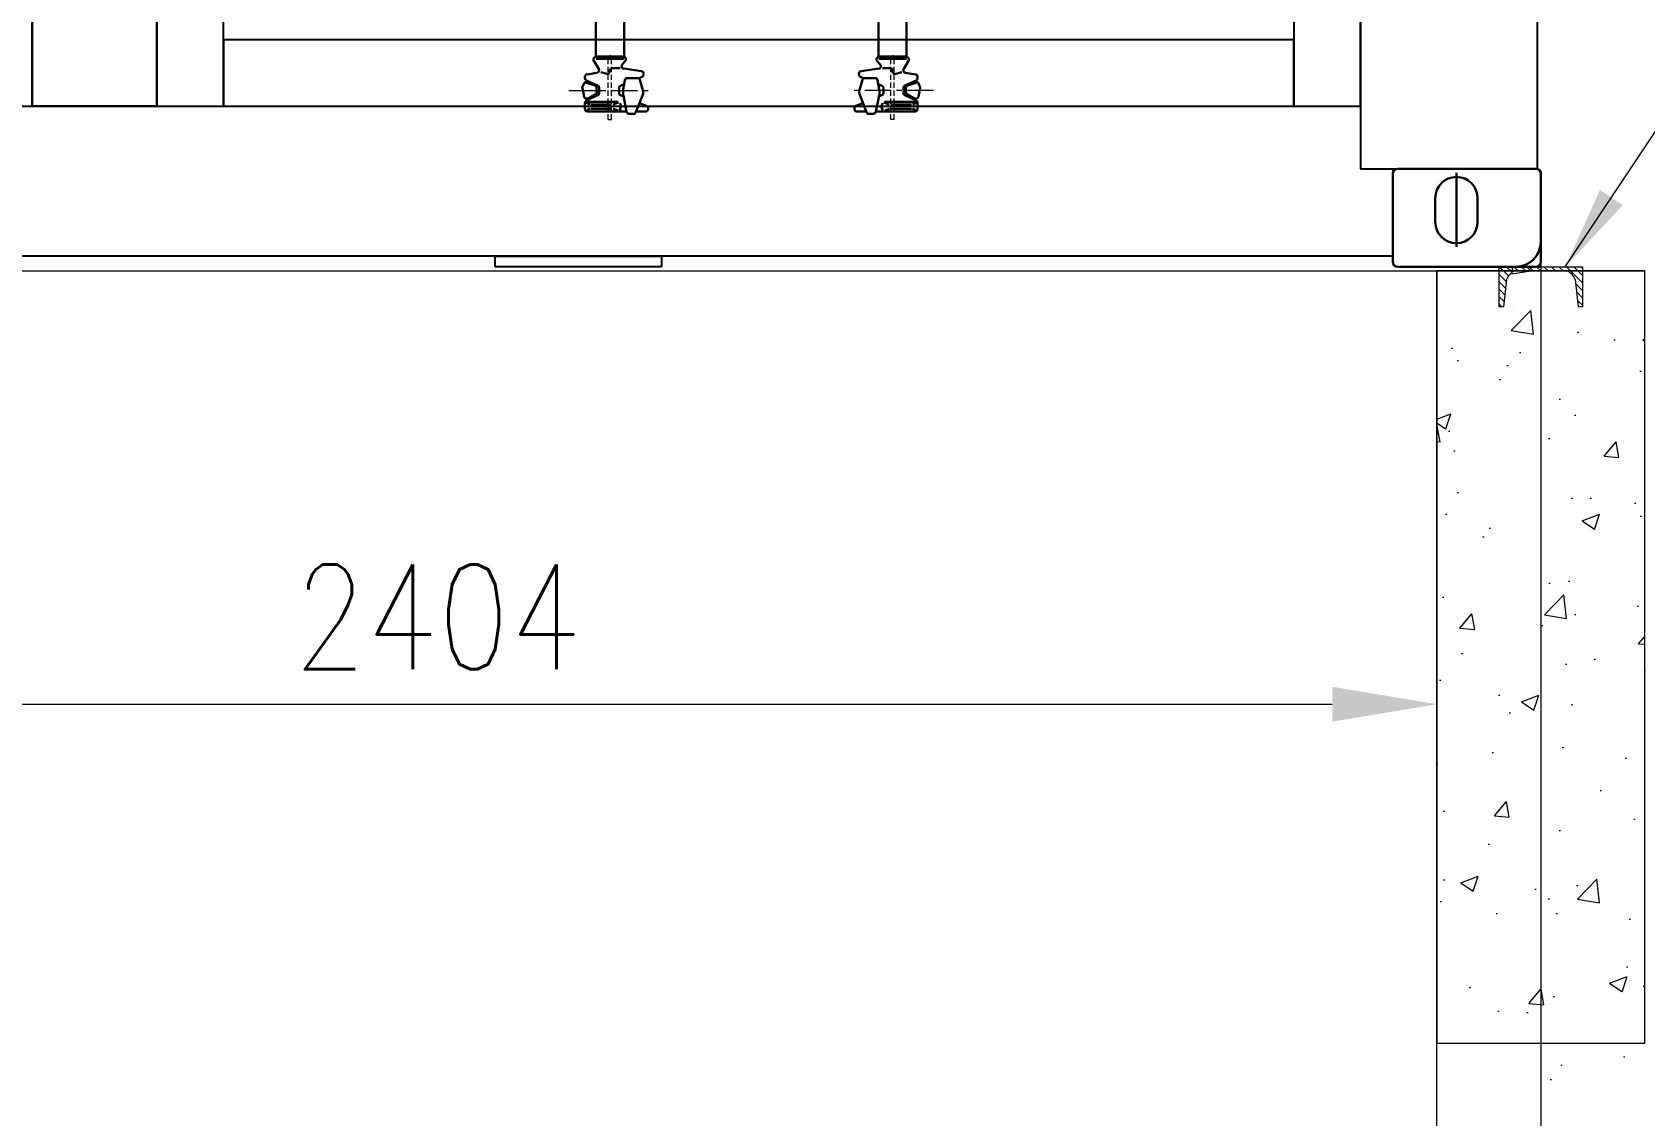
# Model space of a CAD drawing. Header units: millimetres. Extents: x 0 to 87554, y -20854 to 20404.
# Drawn here: x 70456 to 72396, y -6845 to -5542 of the extents above; entities that cross this region are included whole.
import ezdxf

# ---------------------------------------------------------------- set-up
doc = ezdxf.new("R2010")
doc.units = ezdxf.units.MM
doc.linetypes.add('CENTER', pattern=[50.8, 31.75, -6.35, 6.35, -6.35])
doc.linetypes.add('HIDDEN', pattern=[9.525, 6.35, -3.175])
doc.layers.get('0').update_dxf_attribs({"lineweight": 15})
doc.layers.get('Defpoints').update_dxf_attribs({"lineweight": 15})
for name, color, linetype, lineweight in [('AM_0', 7, 'Continuous', 30), ('AM_3', 6, 'HIDDEN', 15), ('AM_7', 4, 'CENTER', 15), ('THICK', 7, 'Continuous', 0)]:
    doc.layers.add(name, color=color, linetype=linetype, lineweight=lineweight)
doc.styles.get("Standard").update_dxf_attribs({"font": 'isocp.shx', "width": 0.707, "bigfont": 'hztxt.shx'})
doc.styles.add('TH_GBDIM', font='romans.shx', dxfattribs={"width": 0.8, "bigfont": 'gbcbig.shx'})
doc.dimstyles.new('1TH_GBDIM', dxfattribs={"dimscale": 42, "dimtxt": 3, "dimasz": 3, "dimexe": 1.2, "dimexo": 0, "dimgap": 1, "dimtad": 1, "dimdec": 1, "dimlfac": -1.5, "dimdsep": 46, "dimtxsty": 'TH_GBDIM', "dimcen": 2.5, "dimclrd": 130, "dimclre": 130, "dimclrt": 3, "dimadec": 0, "dimazin": 2, "dimtfac": 0.714286, "dimtdec": 1, "dimtmove": 0, "dimatfit": 3, "dimfxl": 1, "dimtolj": 1, "dimtzin": 0, "dimlwd": -1, "dimlwe": -1, "dimarcsym": 0})
doc.dimstyles.new('ZGS', dxfattribs={"dimtxt": 25, "dimasz": 10, "dimexe": 5, "dimexo": 3, "dimgap": 5, "dimtad": 1, "dimtoh": 1, "dimdec": 0, "dimtxsty": 'Standard', "dimcen": 10, "dimclrd": 95, "dimclre": 95, "dimclrt": 95, "dimadec": 0, "dimazin": 0, "dimtfac": 1, "dimtdec": 0, "dimtmove": 0, "dimatfit": 3, "dimfxl": 1, "dimlwd": 13, "dimlwe": 13, "dimarcsym": 0})

# ---------------------------------------------------------------- blocks, each defined once
blk = doc.blocks.new('*D239')
at = {"color": 130}
for p, q in [((69742.2, -6173.9), (69742.2, -6400.2)), ((72146.2, -6169.2), (72146.2, -6400.2)), ((69868.2, -6349.8), (72020.2, -6349.8))]:
    blk.add_line(p, q, dxfattribs=at)
at = {"color": 130, "lineweight": -3}
for points in [[(69868.2, -6328.8), (69868.2, -6370.8), (69742.2, -6349.8)], [(72020.2, -6328.8), (72020.2, -6370.8), (72146.2, -6349.8)]]:
    blk.add_solid(points, dxfattribs=at)
at = {"layer": 'Defpoints', "color": 0, "lineweight": -3}
for p in [(69742.2, -6173.9), (72146.2, -6169.2), (72146.2, -6349.8)]:
    blk.add_point(p, dxfattribs=at)
at = {"color": 3, "insert": (70944.2, -6244.8), "char_height": 126, "attachment_point": 5, "style": 'TH_GBDIM'}
blk.add_mtext('\\A1;2404', dxfattribs=at)
blk = doc.blocks.new('*D241')
at = {"color": 130}
for p, q in [((72271.2, -5749.1), (72271.2, -8982.7)), ((70771.2, -8188.2), (70771.2, -8982.7)), ((72145.2, -8932.3), (70897.2, -8932.3))]:
    blk.add_line(p, q, dxfattribs=at)
at = {"color": 130, "lineweight": -3}
for points in [[(70897.2, -8911.3), (70897.2, -8953.3), (70771.2, -8932.3)], [(72145.2, -8911.3), (72145.2, -8953.3), (72271.2, -8932.3)]]:
    blk.add_solid(points, dxfattribs=at)
at = {"layer": 'Defpoints', "color": 0, "lineweight": -3}
for p in [(72271.2, -5749.1), (70771.2, -8188.2), (70771.2, -8932.3)]:
    blk.add_point(p, dxfattribs=at)
at = {"color": 3, "insert": (71521.2, -8827.3), "char_height": 126, "attachment_point": 5, "style": 'TH_GBDIM'}
blk.add_mtext('\\A1;1500', dxfattribs=at)
blk = doc.blocks.new('gt55')
at = {"color": 87, "lineweight": -3}
for p, q in [((1998.8, 740.5), (1998.8, -1781.5)), ((2078.8, -1781.5), (2078.8, 740.5)), ((3366.7, 740.5), (3366.7, -1781.5)), ((3446.7, -1781.5), (3446.7, 740.5)), ((3366.7, -1701.5), (2078.8, -1701.5)), ((2078.8, -1701.5), (2078.8, -1781.5)), ((3366.7, -1781.5), (3366.7, -1701.5)), ((1998.8, -1781.5), (2078.8, -1781.5)), ((2078.8, -1781.5), (3366.7, -1781.5)), ((3366.7, -1781.5), (3446.7, -1781.5)), ((2405.7, -1961.5), (2605.7, -1961.5)), ((2405.7, -1974.5), (2405.7, -1961.5)), ((2605.7, -1974.5), (2405.7, -1974.5)), ((2605.7, -1961.5), (2605.7, -1974.5))]:
    blk.add_line(p, q, dxfattribs=at)
at = {"layer": 'AM_0', "color": 87}
for p, q in [((1848.8, -1781.5), (1848.8, 740.5)), ((1998.8, 740.5), (1998.8, -1781.5)), ((2526.7, -1721.5), (2526.7, -1674.5)), ((2560.7, -1721.5), (2560.7, -1674.5)), ((2866.8, -1721.5), (2866.8, -1674.5)), ((2900.7, -1721.5), (2900.7, -1674.5)), ((2527.7, -1721.5), (2525.3, -1722.9)), ((2526.7, -1721.5), (2560.7, -1721.5)), ((2527, -1724.5), (2560.3, -1724.5)), ((2561.5, -1722.6), (2559.7, -1721.5)), ((2866, -1722.6), (2867.8, -1721.5)), ((2900.8, -1721.5), (2866.8, -1721.5)), ((2900.5, -1724.5), (2867.2, -1724.5)), ((2899.8, -1721.5), (2902.2, -1722.9)), ((2528.2, -1741.2), (2516.2, -1743.1)), ((2530.3, -1736.6), (2524.4, -1727)), ((2539.9, -1742.4), (2532.7, -1740.5)), ((2543.7, -1739.5), (2543.7, -1738.5)), ((2546.7, -1735.5), (2555.9, -1735.5)), ((2562.2, -1727.2), (2558.5, -1731.2)), ((2581.6, -1739.1), (2560.3, -1736.2)), ((2584.2, -1743.4), (2584.2, -1742.1)), ((2843.3, -1743.4), (2843.3, -1742.1)), ((2845.9, -1739.1), (2867.2, -1736.2)), ((2865.3, -1727.2), (2869, -1731.2)), ((2880.8, -1735.5), (2871.6, -1735.5)), ((2883.8, -1739.5), (2883.8, -1738.5)), ((2887.6, -1742.4), (2894.8, -1740.5)), ((2897.2, -1736.6), (2903.1, -1727)), ((2899.3, -1741.2), (2911.3, -1743.1)), ((2512.7, -1769.9), (2510.6, -1759.7)), ((2510.7, -1758.3), (2512.6, -1753.5)), ((2513.7, -1747.6), (2513.7, -1746)), ((2514.5, -1752.7), (2525.4, -1756.6)), ((2529, -1756.6), (2515.4, -1750.3)), ((2527.8, -1759.6), (2527.9, -1764.4)), ((2530.7, -1759.4), (2530.7, -1765.6)), ((2554.7, -1765.5), (2554.7, -1759.5)), ((2560.9, -1754.9), (2556.6, -1756.7)), ((2561.8, -1750), (2559.8, -1761.3)), ((2564.7, -1747.5), (2576.9, -1747.5)), ((2582.3, -1746.2), (2579.2, -1747.5)), ((2579.8, -1749.6), (2583.7, -1763.3)), ((2847.7, -1749.6), (2843.8, -1763.3)), ((2845.2, -1746.2), (2848.3, -1747.5)), ((2862.8, -1747.5), (2850.6, -1747.5)), ((2865.7, -1750), (2867.7, -1761.3)), ((2866.6, -1754.9), (2870.9, -1756.7)), ((2872.8, -1765.5), (2872.8, -1759.5)), ((2896.8, -1759.4), (2896.8, -1765.6)), ((2898.5, -1756.6), (2912.1, -1750.3)), ((2899.7, -1759.6), (2899.6, -1764.4)), ((2913, -1752.7), (2902.1, -1756.6)), ((2913.8, -1747.6), (2913.8, -1746)), ((2914.8, -1769.9), (2916.9, -1759.7)), ((2916.8, -1758.3), (2914.9, -1753.5)), ((1998.8, -1781.5), (1848.8, -1781.5)), ((2513.7, -1784.9), (2513.7, -1777.4)), ((2519.4, -1779.4), (2514.9, -1776.6)), ((2529, -1768.3), (2515.4, -1774.6)), ((2519.6, -1784.3), (2515.6, -1786.4)), ((2515.8, -1776), (2553.6, -1776)), ((2517.1, -1772), (2526.3, -1766.8)), ((2520.9, -1779.2), (2545.8, -1779.2)), ((2520.9, -1784.7), (2545.8, -1784.7)), ((2547.5, -1784.7), (2553.2, -1786.6)), ((2547.7, -1779.2), (2554.1, -1777.1)), ((2556.6, -1768.2), (2560.1, -1769.7)), ((2563.7, -1788), (2559.9, -1768.6)), ((2583.6, -1766.5), (2574.9, -1788.6)), ((2579.3, -1777.6), (2587.8, -1781.1)), ((2589.7, -1784.9), (2589.7, -1783.9)), ((2837.8, -1784.9), (2837.8, -1783.9)), ((2848.2, -1777.6), (2839.7, -1781.1)), ((2843.9, -1766.5), (2852.6, -1788.6)), ((2863.8, -1788), (2867.6, -1768.6)), ((2870.9, -1768.2), (2867.4, -1769.7)), ((2879.8, -1779.2), (2873.4, -1777.1)), ((2911.7, -1776), (2873.9, -1776)), ((2880, -1784.7), (2874.3, -1786.6)), ((2906.6, -1779.2), (2881.7, -1779.2)), ((2906.6, -1784.7), (2881.7, -1784.7)), ((2898.5, -1768.3), (2912.1, -1774.6)), ((2910.4, -1772), (2901.2, -1766.8)), ((2907.9, -1784.3), (2911.9, -1786.4)), ((2908.1, -1779.4), (2912.6, -1776.6)), ((2913.8, -1784.9), (2913.8, -1777.4)), ((2516.2, -1787.9), (2563.7, -1787.9)), ((2566.7, -1790.5), (2572.2, -1790.5)), ((2575.2, -1787.9), (2586.7, -1787.9)), ((2852.3, -1787.9), (2840.8, -1787.9)), ((2860.8, -1790.5), (2855.3, -1790.5)), ((2911.3, -1787.9), (2863.8, -1787.9)), ((3491.7, -1856.5), (3657.7, -1856.5)), ((3562.2, -1950.5), (3562.2, -1861.5)), ((3485.7, -1968.5), (3485.7, -1862.5)), ((3663.7, -1862.5), (3663.7, -1968.5)), ((3536.7, -1920.5), (3536.7, -1892)), ((3587.7, -1892), (3587.7, -1920.5)), ((3657.7, -1974.5), (3491.7, -1974.5))]:
    blk.add_line(p, q, dxfattribs=at)
for centre, radius, start, end in [((2526.9, -1725.5), 3, 121.1987, 211.8863), ((2560, -1725.1), 3, 317.8583, 58.8012), ((2867.5, -1725.1), 3, 121.1988, 222.1417), ((2900.6, -1725.5), 3, 328.1137, 58.8013), ((2516.7, -1746), 3, 98.9725, 179.9999), ((2527.8, -1738.2), 3, 278.9726, 31.8864), ((2540.7, -1739.5), 3, 254.7448, 0), ((2546.7, -1738.5), 3, 90.0001, 179.9999), ((2560.7, -1733.3), 3, 137.8582, 262.2781), ((2581.2, -1742.1), 3, 0, 82.2783), ((2581.2, -1743.4), 3, 292.1353, 0), ((2846.3, -1742.1), 3, 97.7217, 180), ((2846.3, -1743.4), 3, 180, 247.8647), ((2866.8, -1733.3), 3, 277.7219, 42.1418), ((2880.8, -1738.5), 3, 0.0001, 89.9999), ((2886.8, -1739.5), 3, 180, 285.2552), ((2899.7, -1738.2), 3, 148.1136, 261.0274), ((2910.8, -1746), 3, 0.0001, 81.0275), ((2513, -1759.2), 2.5, 158.7177, 191.551), ((2514, -1754.1), 1.5, 70.3454, 158.7177), ((2516.7, -1747.6), 3, 179.9998, 244.7987), ((2524.5, -1759.7), 3.3, 2.233, 74.4808), ((2524.9, -1764.2), 3, 298.3931, 356.367), ((2527.7, -1759.4), 3, 0, 64.799), ((2557.7, -1759.5), 3, 112.1356, 179.9999), ((2579.5, -1764.7), 20, 170.2726, 191.0936), ((2564.7, -1750.5), 3, 90.0001, 170.2724), ((2576.9, -1750.5), 3, 15.9456, 90.0001), ((2578.9, -1764.7), 5, 338.5869, 15.9455), ((2848.6, -1764.7), 5, 164.0545, 201.4131), ((2850.6, -1750.5), 3, 89.9999, 164.0544), ((2862.8, -1750.5), 3, 9.7276, 89.9999), ((2848, -1764.7), 20, 348.9064, 9.7274), ((2869.8, -1759.5), 3, 0.0001, 67.8644), ((2899.8, -1759.4), 3, 115.201, 180), ((2902.6, -1764.2), 3, 183.633, 241.6069), ((2903, -1759.7), 3.3, 105.5192, 177.767), ((2910.8, -1747.6), 3, 295.2013, 0.0002), ((2913.5, -1754.1), 1.5, 21.2823, 109.6546), ((2914.5, -1759.2), 2.5, 348.449, 21.2823), ((2515.6, -1769.3), 3, 191.5506, 298.3931), ((2516.7, -1777.4), 3, 115.2012, 179.9999), ((2527.7, -1765.6), 3, 295.2012, 0), ((2557.7, -1765.5), 3, 179.9998, 247.6361), ((2550.2, -1781.7), 6.8, 317.8645, 34.3422), ((2586.7, -1783.9), 3, 0, 67.6365), ((2840.8, -1783.9), 3, 112.3635, 180), ((2877.3, -1781.7), 6.8, 145.6578, 222.1355), ((2869.8, -1765.5), 3, 292.3639, 0.0002), ((2899.8, -1765.6), 3, 180, 244.7988), ((2911.9, -1769.3), 3, 241.6069, 348.4494), ((2910.8, -1777.4), 3, 0.0001, 64.7988), ((2516.7, -1784.9), 3, 179.9998, 261.0274), ((2566.7, -1787.5), 3, 191.0935, 269.9999), ((2572.2, -1787.5), 3, 269.9999, 338.5871), ((2586.7, -1784.9), 3, 269.9999, 0), ((2840.8, -1784.9), 3, 180, 270.0001), ((2855.3, -1787.5), 3, 201.4129, 270.0001), ((2860.8, -1787.5), 3, 270.0001, 348.9065), ((2910.8, -1784.9), 3, 278.9726, 0.0002), ((3491.7, -1862.5), 6, 90, 180), ((3657.7, -1862.5), 6, 0, 90), ((3562.2, -1892), 25.5, 0, 180), ((3562.2, -1920.5), 25.5, 180, 0), ((3633.7, -1944.5), 30, 270, 0), ((3491.7, -1968.5), 6, 180, 270), ((3657.7, -1968.5), 6, 270, 0)]:
    blk.add_arc(centre, radius, start, end, dxfattribs=at)
for p in [(2543.7, -1721.5), (2883.8, -1721.5)]:
    blk.add_point(p, dxfattribs=at)
at = {"layer": 'AM_3', "color": 87}
for p, q in [((2541.7, -1797.5), (2541.7, -1722.7)), ((2545.7, -1797.5), (2545.7, -1722.4)), ((2881.7, -1797.5), (2881.7, -1722.4)), ((2885.7, -1797.5), (2885.7, -1722.7)), ((2541.7, -1797.5), (2545.7, -1797.5)), ((2885.7, -1797.5), (2881.7, -1797.5))]:
    blk.add_line(p, q, dxfattribs=at)
at = {"layer": 'AM_7', "color": 87}
for p, q in [((2494.5, -1762.5), (2592.3, -1762.5)), ((2933, -1762.5), (2835.2, -1762.5))]:
    blk.add_line(p, q, dxfattribs=at)
at = {"layer": 'THICK', "color": 87, "lineweight": -3}
for p, q in [((3446.7, 803.5), (3446.7, -1856.5)), ((3659.7, -1856.5), (3659.7, 803.5)), ((-2240.3, -1781.5), (3446.7, -1781.5)), ((3446.7, -1781.5), (3446.7, -1856.5)), ((3446.7, -1856.5), (3485.7, -1856.5)), ((3446.7, -1856.5), (3659.7, -1856.5)), ((3485.7, -1856.5), (3485.7, -1961.5)), ((3485.7, -1961.5), (-2216.3, -1961.5))]:
    blk.add_line(p, q, dxfattribs=at)

msp = doc.modelspace()

# ---------------------------------------------------------------- hatches: boundary and pattern name
h = msp.add_hatch()
h.set_pattern_fill('AR-CONC', color=256, scale=30, style=0)
h.set_pattern_definition([(50, (-91145.7, -52802.26), (215.17805, -18.82564), [22.5, -247.5]), (355, (-91145.7, -52802.26), (-41.6254, 225.65764), [18, -198]), (100.4514, (-91127.78, -52803.83), (173.55281, 206.83186), [19.12206, -210.34263]), (46.1842, (-91145.7, -52742.26), (320.1723, -49.6557), [33.75, -371.25]), (96.6356, (-91119.03, -52746.4), (280.3988, 292.23536), [28.6831, -315.5139]), (351.1842, (-91145.7, -52742.26), (280.3986, 292.2356), [27, -297]), (21, (-91115.7, -52757.26), (179.07212, -120.78567), [22.5, -247.5]), (326, (-91115.7, -52757.26), (72.9946, 217.545), [18, -198]), (71.4514, (-91100.79, -52767.33), (252.0668, 96.75915), [19.12206, -210.34263]), (37.5, (-91145.71, -52802.26), (3.647957, 99.868156), [0, -195.6, 0, -201, 0, -198.75]), (7.5, (-91145.71, -52802.26), (78.92086, 118.323514), [0, -114.6, 0, -191.1, 0, -75.75]), (327.5, (-91212.61, -52802.26), (160.14673, -6.76646), [0, -75, 0, -234, 0, -310.5]), (317.5, (-91242.61, -52802.26), (174.95585, 30.0315), [0, -97.5, 0, -155.4, 0, -220.5])])
h.paths.add_polyline_path([(72146.212, -6757.154), (72396.212, -6757.154), (72396.212, -5828.912), (72321.212, -5828.912), (72321.212, -5871.912), (72316.212, -5871.912), (72312.51, -5839.023, 0.19934106), (72302.856, -5828.912), (72146.212, -5828.912)])
h.paths.add_polyline_path([(72146.212, -7528.912), (72021.212, -7528.912), (72021.212, -7828.912), (72521.212, -7828.912), (72521.212, -7528.912), (72396.212, -7528.912), (72396.212, -6757.154), (72146.212, -6757.154)])
h = msp.add_hatch()
h.set_pattern_fill('LINE', color=256, scale=2, angle=45, style=0)
h.set_pattern_definition([(135, (118886.961, -8244.0704), (4.4901281, 4.4901281), [])])
edge = h.paths.add_edge_path()
edge.add_arc((72246.917, -5845.594), 18.229, 113.776951, 158.871454)
edge.add_line((72229.914, -5839.023), (72226.212, -5871.912))
edge.add_line((72226.212, -5871.912), (72221.212, -5871.912))
edge.add_line((72221.212, -5871.912), (72221.212, -5823.912))
edge.add_line((72221.212, -5823.912), (72321.212, -5823.912))
edge.add_line((72321.212, -5823.912), (72321.212, -5871.912))
edge.add_line((72321.212, -5871.912), (72316.212, -5871.912))
edge.add_line((72316.212, -5871.912), (72312.51, -5839.023))
edge.add_arc((72295.506, -5845.594), 18.229, 21.128546, 66.223049)
edge.add_line((72302.856, -5828.912), (72239.568, -5828.912))

# ---------------------------------------------------------------- linework, layer by layer
for p, q in [((66338.212, -5828.912), (72146.212, -5828.912)), ((72146.212, -7528.912), (72146.212, -5828.912)), ((72146.212, -5828.912), (72396.212, -5828.912)), ((72221.212, -5871.912), (72221.212, -5823.912)), ((72221.212, -5823.912), (72321.212, -5823.912)), ((72229.914, -5839.023), (72226.212, -5871.912)), ((72236.361, -5832.008), (72237.303, -5823.912)), ((72258.998, -5829.291), (72236.408, -5832.795)), ((72239.568, -5828.912), (72302.856, -5828.912)), ((72259.009, -5828.667), (72254.446, -5823.912)), ((72312.51, -5839.023), (72316.212, -5871.912)), ((72321.212, -5823.912), (72321.212, -5871.912)), ((72226.212, -5871.912), (72221.212, -5871.912)), ((72236.842, -5874.206), (72236.842, -5874.206)), ((72321.212, -5871.912), (72316.212, -5871.912))]:
    msp.add_line(p, q)
msp.add_lwpolyline([(72146.212, -6757.154), (72396.212, -6757.154), (72396.212, -5828.912), (72146.212, -5828.912)], close=True)
for centre, start, end in [((72246.917, -5845.594), 113.776951, 158.871454), ((72295.506, -5845.594), 21.128546, 66.223049)]:
    msp.add_arc(centre, 18.229, start, end)

# ---------------------------------------------------------------- block references
at = {"lineweight": -3}
msp.add_blockref('gt55', (68607.462, -3849.412), dxfattribs=at)

# ---------------------------------------------------------------- dimensions: what is measured, and where the dimension line sits
dim = msp.add_linear_dim(base=(70771.212, -8932.317), p1=(72271.212, -5749.135), p2=(70771.212, -8188.162), dimstyle='1TH_GBDIM')
dim.commit()
dim.dimension.update_dxf_attribs({"geometry": '*D241', "text_midpoint": (71521.212, -8827.317)})
dim = msp.add_linear_dim(base=(72146.212, -6349.776), p1=(69742.213, -6173.912), p2=(72146.212, -6169.202), angle=180, dimstyle='1TH_GBDIM')
dim.commit()
dim.dimension.update_dxf_attribs({"geometry": '*D239', "text_midpoint": (70944.212, -6244.776)})

# ---------------------------------------------------------------- leaders
at = {"color": 4, "lineweight": 13}
msp.add_leader([(72300.594, -5823.912), (72929.084, -4880.226), (73966.438, -4880.226)], dimstyle='ZGS', override={"dimasz": 100, "dimgap": 5, "dimtad": 0, "dimfxl": 30}, dxfattribs=at)

doc.saveas('drawing.dxf')
